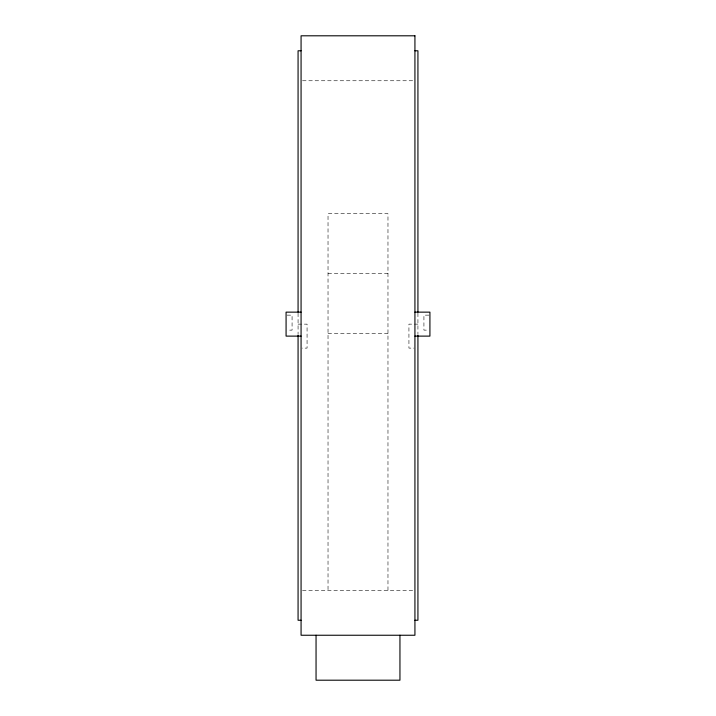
<?xml version="1.0" encoding="UTF-8"?>
<svg xmlns="http://www.w3.org/2000/svg" width="716" height="716" viewBox="0 0 716 716"><rect width="100%" height="100%" fill="white"/><g stroke="black" fill="none" stroke-linecap="round" stroke-linejoin="round"><path stroke-width="0.54" stroke-dasharray="3.58 2.69" d="M302.51 80.756L413.49 80.756M328.026 273.673L387.974 273.673M287.08 315.138L292.074 315.138L292.074 330.13L287.08 330.13M428.92 315.138L423.926 315.138L423.926 330.13L428.92 330.13M298.071 324.133L307.066 324.133L307.066 348.11L302.071 348.11M417.929 324.133L408.934 324.133L408.934 348.11L413.929 348.11M328.026 333.611L387.974 333.611M302.51 590.279L413.49 590.279M417.929 313.169L417.929 333.942M387.974 590.279L387.974 213.726L328.026 213.726L328.026 590.279M298.071 313.169L298.071 333.942"/><path stroke-width="1.07" d="M301.069 50.782L298.071 50.782L298.071 312.069M414.931 50.782L417.929 50.782L417.929 312.069M301.069 312.14L286.078 312.14L286.078 336.117L301.069 336.117M414.931 312.14L429.922 312.14L429.922 336.117L414.931 336.117M301.069 620.253L298.071 620.253L298.071 335.034M414.931 620.253L417.929 620.253L417.929 335.034M399.949 635.244L399.949 680.2L316.051 680.2L316.051 635.244M414.931 35.8L301.069 35.8L301.069 635.244L414.931 635.244L414.931 35.8"/></g></svg>
